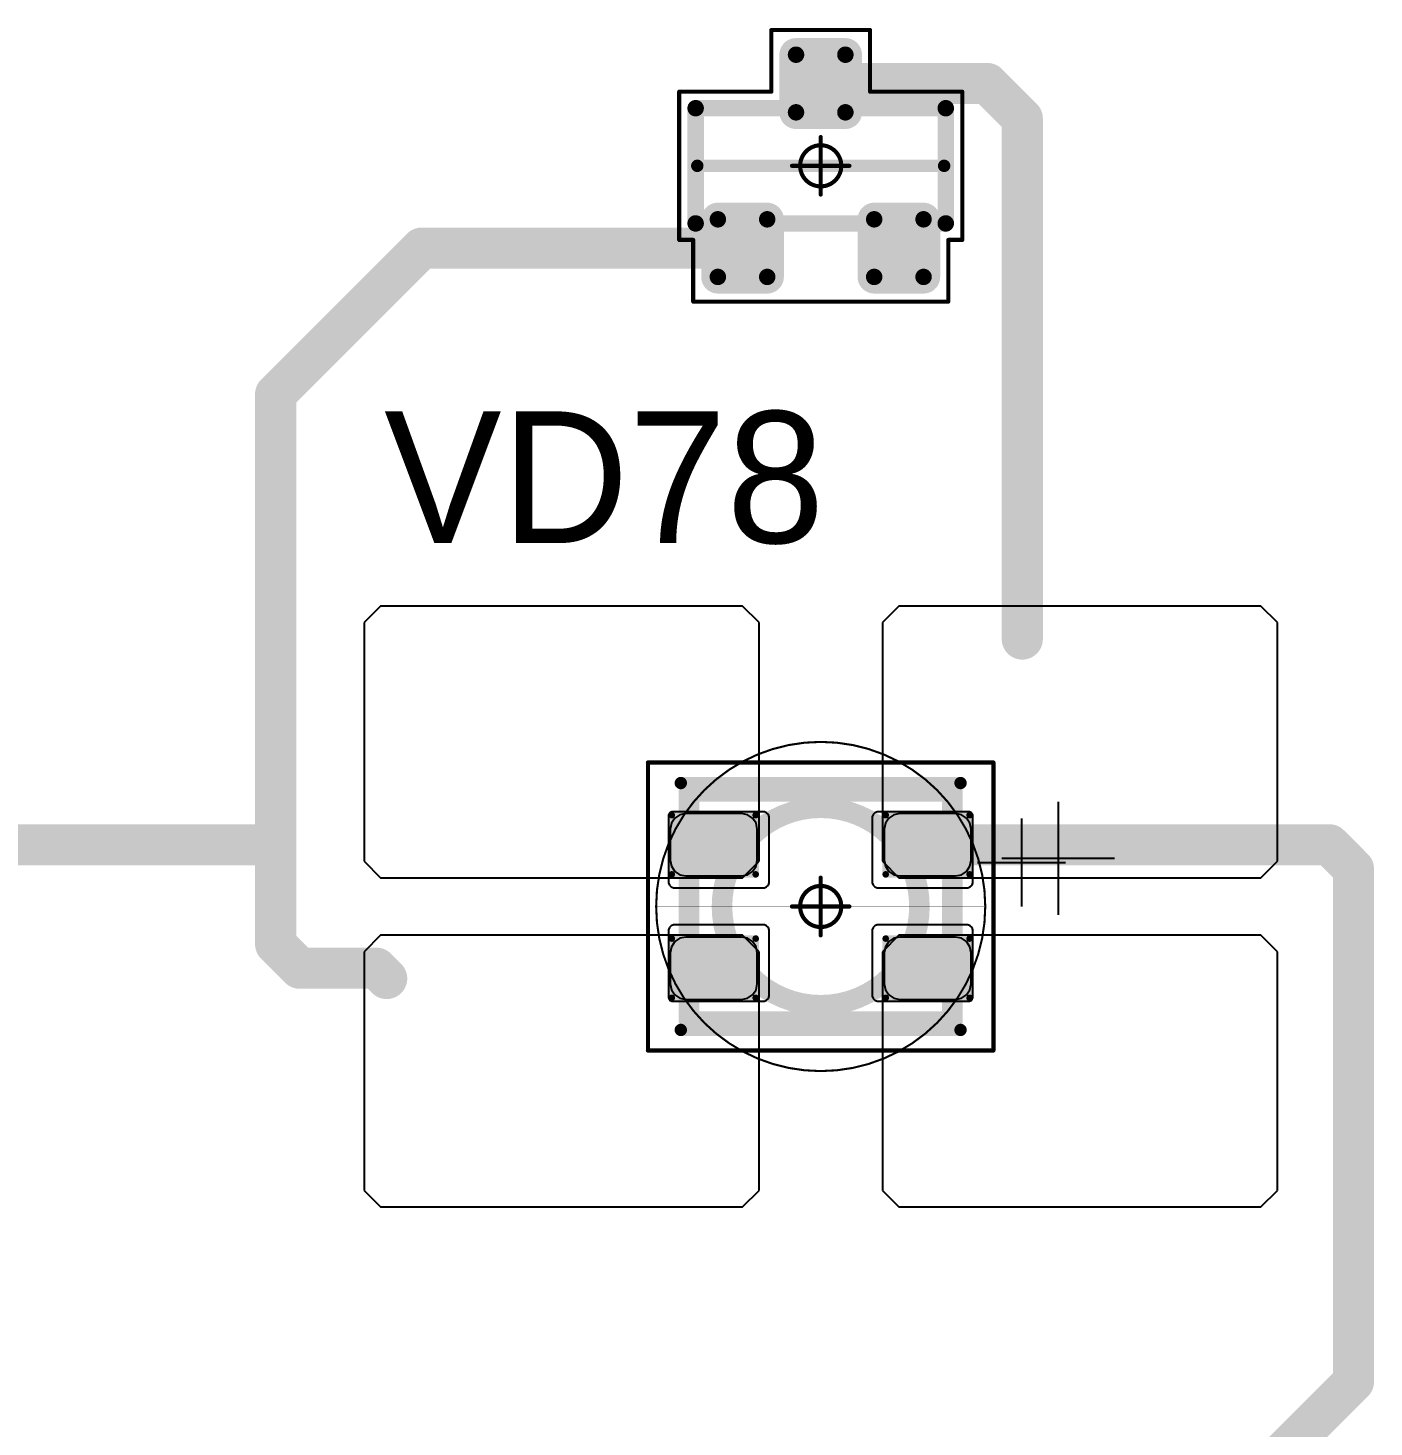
# Model space of a CAD drawing. Header units: millimetres. Extents: x 0 to 400, y 0 to 514.
# Drawn here: x 270.37 to 286.72, y 346.17 to 363.17 of the extents above; entities that cross this region are included whole.
import ezdxf

# ---------------------------------------------------------------- set-up
doc = ezdxf.new("R2010")
doc.units = ezdxf.units.MM
for name, color, linetype in [('Mechanical13', 56, 'Continuous'), ('Mechanical15', 56, 'Continuous'), ('Mechanical2', 216, 'Continuous'), ('TopLayer', 1, 'Continuous'), ('TopOverlay', 2, 'Continuous'), ('TopPaste', 8, 'Continuous'), ('TopSolder', 216, 'Continuous')]:
    doc.layers.add(name, color=color, linetype=linetype)

# ---------------------------------------------------------------- blocks, each defined once
blk = doc.blocks.new('SOT23_104')
at = {"layer": 'Mechanical13', "const_width": 0.2}
for points in [[(-0.7, 1.52), (0.7, 1.52)], [(-0.7, 1.52), (-0.7, -1.52)], [(0.7, 1.52), (0.7, -1.52)], [(-0.7, -1.52), (0.7, -1.52)]]:
    blk.add_lwpolyline(points, dxfattribs=at)
at = {"layer": 'Mechanical13', "const_width": 0.1}
for points in [[(-0.75, 1.52, 1), (-0.65, 1.52, 1)], [(-0.75, 1.52, 1), (-0.65, 1.52, 1)], [(0.65, 1.52, 1), (0.75, 1.52, 1)], [(0.65, 1.52, 1), (0.75, 1.52, 1)], [(-0.75, -1.52, 1), (-0.65, -1.52, 1)], [(-0.75, -1.52, 1), (-0.65, -1.52, 1)], [(0.65, -1.52, 1), (0.75, -1.52, 1)], [(0.65, -1.52, 1), (0.75, -1.52, 1)]]:
    blk.add_lwpolyline(points, format="xyb", close=True, dxfattribs=at)
at = {"layer": 'Mechanical15', "const_width": 0.05}
for points in [[(-0.9, 1.72), (-0.9, 1.55)], [(-0.9, 1.72), (0.9, 1.72)], [(0.9, 1.72), (0.9, 0.6)], [(-1.65, 1.55), (-1.65, -1.55)], [(-1.65, 1.55), (-0.9, 1.55)], [(0.9, 0.6), (1.65, 0.6)], [(1.65, 0.6), (1.65, -0.6)], [(0, 0.35), (0, -0.35)], [(-0.35, 0), (0.35, 0)], [(0.9, -0.6), (1.65, -0.6)], [(0.9, -0.6), (0.9, -1.72)], [(-1.65, -1.55), (-0.9, -1.55)], [(-0.9, -1.55), (-0.9, -1.72)], [(-0.9, -1.72), (0.9, -1.72)]]:
    blk.add_lwpolyline(points, dxfattribs=at)
at = {"layer": 'Mechanical15'}
for points, const_width in [([(-0.913, 1.72, 1), (-0.888, 1.72, 1)], 0.025), ([(-0.913, 1.72, 1), (-0.888, 1.72, 1)], 0.025), ([(0.888, 1.72, 1), (0.913, 1.72, 1)], 0.025), ([(0.888, 1.72, 1), (0.913, 1.72, 1)], 0.025), ([(-1.662, 1.55, 1), (-1.637, 1.55, 1)], 0.025), ([(-1.662, 1.55, 1), (-1.637, 1.55, 1)], 0.025), ([(-0.913, 1.55, 1), (-0.888, 1.55, 1)], 0.025), ([(-0.913, 1.55, 1), (-0.888, 1.55, 1)], 0.025), ([(0.888, 0.6, 1), (0.913, 0.6, 1)], 0.025), ([(0.888, 0.6, 1), (0.913, 0.6, 1)], 0.025), ([(1.637, 0.6, 1), (1.662, 0.6, 1)], 0.025), ([(1.637, 0.6, 1), (1.662, 0.6, 1)], 0.025), ([(-0.012, 0.35, 1), (0.012, 0.35, 1)], 0.025), ([(0.25, 0, 1), (-0.25, 0, 1)], 0.05), ([(-0.362, 0, 1), (-0.337, 0, 1)], 0.025), ([(-0.262, 0, 1), (-0.238, 0, 1)], 0.025), ([(0.238, 0, 1), (0.262, 0, 1)], 0.025), ([(0.337, 0, 1), (0.362, 0, 1)], 0.025), ([(-0.012, -0.35, 1), (0.012, -0.35, 1)], 0.025), ([(0.888, -0.6, 1), (0.913, -0.6, 1)], 0.025), ([(0.888, -0.6, 1), (0.913, -0.6, 1)], 0.025), ([(1.637, -0.6, 1), (1.662, -0.6, 1)], 0.025), ([(1.637, -0.6, 1), (1.662, -0.6, 1)], 0.025), ([(-1.662, -1.55, 1), (-1.637, -1.55, 1)], 0.025), ([(-1.662, -1.55, 1), (-1.637, -1.55, 1)], 0.025), ([(-0.913, -1.55, 1), (-0.888, -1.55, 1)], 0.025), ([(-0.913, -1.55, 1), (-0.888, -1.55, 1)], 0.025), ([(-0.913, -1.72, 1), (-0.888, -1.72, 1)], 0.025), ([(-0.913, -1.72, 1), (-0.888, -1.72, 1)], 0.025), ([(0.888, -1.72, 1), (0.913, -1.72, 1)], 0.025), ([(0.888, -1.72, 1), (0.913, -1.72, 1)], 0.025)]:
    blk.add_lwpolyline(points, format="xyb", close=True, dxfattribs=dict(at, const_width=const_width))
at = {"layer": 'TopLayer', "const_width": 0.1}
for points in [[(-1.4, 1.25, 1), (-1.3, 1.25, 1)], [(-0.7, 1.25, 1), (-0.6, 1.25, 1)], [(-1.4, 0.65, 1), (-1.3, 0.65, 1)], [(-0.7, 0.65, 1), (-0.6, 0.65, 1)], [(0.6, 0.3, 1), (0.7, 0.3, 1)], [(1.3, 0.3, 1), (1.4, 0.3, 1)], [(0.6, -0.3, 1), (0.7, -0.3, 1)], [(1.3, -0.3, 1), (1.4, -0.3, 1)], [(-1.4, -0.65, 1), (-1.3, -0.65, 1)], [(-0.7, -0.65, 1), (-0.6, -0.65, 1)], [(-1.4, -1.25, 1), (-1.3, -1.25, 1)], [(-0.7, -1.25, 1), (-0.6, -1.25, 1)]]:
    blk.add_lwpolyline(points, format="xyb", close=True, dxfattribs=at)
at = {"layer": 'TopLayer'}
for points in [[(-1.45, 1.25), (-1.45, 0.65), (-0.55, 1.25), (-0.55, 0.65)], [(-1.35, 1.35), (-1.35, 0.55), (-0.65, 1.35), (-0.65, 0.55)], [(0.65, 0.4), (0.65, -0.4), (1.35, 0.4), (1.35, -0.4)], [(0.55, 0.3), (0.55, -0.3), (1.45, 0.3), (1.45, -0.3)], [(-1.45, -0.65), (-1.45, -1.25), (-0.55, -0.65), (-0.55, -1.25)], [(-1.35, -0.55), (-1.35, -1.35), (-0.65, -0.55), (-0.65, -1.35)]]:
    blk.add_solid(points, dxfattribs=at)
at = {"layer": 'TopOverlay', "const_width": 0.15}
blk.add_lwpolyline([(0, 1.5), (0, -1.5)], dxfattribs=at)
at = {"layer": 'TopOverlay', "const_width": 0.075}
for points in [[(-0.038, 1.5, 1), (0.038, 1.5, 1)], [(-0.038, -1.5, 1), (0.038, -1.5, 1)]]:
    blk.add_lwpolyline(points, format="xyb", close=True, dxfattribs=at)
at = {"layer": 'TopPaste', "const_width": 0.075}
for points in [[(-1.387, 1.25, 1), (-1.313, 1.25, 1)], [(-0.687, 1.25, 1), (-0.613, 1.25, 1)], [(-1.387, 0.65, 1), (-1.313, 0.65, 1)], [(-0.687, 0.65, 1), (-0.613, 0.65, 1)], [(0.613, 0.3, 1), (0.687, 0.3, 1)], [(1.313, 0.3, 1), (1.387, 0.3, 1)], [(0.613, -0.3, 1), (0.687, -0.3, 1)], [(1.313, -0.3, 1), (1.387, -0.3, 1)], [(-1.387, -0.65, 1), (-1.313, -0.65, 1)], [(-0.687, -0.65, 1), (-0.613, -0.65, 1)], [(-1.387, -1.25, 1), (-1.313, -1.25, 1)], [(-0.687, -1.25, 1), (-0.613, -1.25, 1)]]:
    blk.add_lwpolyline(points, format="xyb", close=True, dxfattribs=at)
at = {"layer": 'TopPaste'}
for points in [[(-1.425, 1.25), (-1.425, 0.65), (-0.575, 1.25), (-0.575, 0.65)], [(-1.35, 1.325), (-1.35, 0.575), (-0.65, 1.325), (-0.65, 0.575)], [(0.65, 0.375), (0.65, -0.375), (1.35, 0.375), (1.35, -0.375)], [(0.575, 0.3), (0.575, -0.3), (1.425, 0.3), (1.425, -0.3)], [(-1.425, -0.65), (-1.425, -1.25), (-0.575, -0.65), (-0.575, -1.25)], [(-1.35, -0.575), (-1.35, -1.325), (-0.65, -0.575), (-0.65, -1.325)]]:
    blk.add_solid(points, dxfattribs=at)
at = {"layer": 'TopSolder', "const_width": 0.202}
for points in [[(-1.451, 1.25, 1), (-1.249, 1.25, 1)], [(-0.751, 1.25, 1), (-0.549, 1.25, 1)], [(-1.451, 0.65, 1), (-1.249, 0.65, 1)], [(-0.751, 0.65, 1), (-0.549, 0.65, 1)], [(0.549, 0.3, 1), (0.751, 0.3, 1)], [(1.249, 0.3, 1), (1.451, 0.3, 1)], [(0.549, -0.3, 1), (0.751, -0.3, 1)], [(1.249, -0.3, 1), (1.451, -0.3, 1)], [(-1.451, -0.65, 1), (-1.249, -0.65, 1)], [(-0.751, -0.65, 1), (-0.549, -0.65, 1)], [(-1.451, -1.25, 1), (-1.249, -1.25, 1)], [(-0.751, -1.25, 1), (-0.549, -1.25, 1)]]:
    blk.add_lwpolyline(points, format="xyb", close=True, dxfattribs=at)
at = {"layer": 'TopSolder'}
for points in [[(-1.35, 1.452), (-1.35, 0.448), (-0.65, 1.452), (-0.65, 0.448)], [(-1.552, 1.25), (-1.552, 0.65), (-0.448, 1.25), (-0.448, 0.65)], [(0.65, 0.502), (0.65, -0.502), (1.35, 0.502), (1.35, -0.502)], [(0.448, 0.3), (0.448, -0.3), (1.552, 0.3), (1.552, -0.3)], [(-1.35, -0.448), (-1.35, -1.452), (-0.65, -0.448), (-0.65, -1.452)], [(-1.552, -0.65), (-1.552, -1.25), (-0.448, -0.65), (-0.448, -1.25)]]:
    blk.add_solid(points, dxfattribs=at)
blk = doc.blocks.new('E65F_277')
at = {"layer": 'Mechanical13'}
for p, q in [((2.441, 1.071), (2.441, 0)), ((1.905, 0.536), (2.976, 0.536))]:
    blk.add_line(p, q, dxfattribs=at)
at = {"layer": 'Mechanical13', "const_width": 0.25}
for points in [[(-1.6, -1.4), (-1.6, 1.4)], [(-1.6, 1.4), (1.6, 1.4)], [(1.6, -1.4), (1.6, 1.4)], [(-1.6, -1.4), (1.6, -1.4)]]:
    blk.add_lwpolyline(points, dxfattribs=at)
at = {"layer": 'Mechanical13'}
for points, const_width in [([(-1.663, 1.4, 1), (-1.538, 1.4, 1)], 0.125), ([(-1.663, 1.4, 1), (-1.538, 1.4, 1)], 0.125), ([(1.537, 1.4, 1), (1.662, 1.4, 1)], 0.125), ([(1.537, 1.4, 1), (1.662, 1.4, 1)], 0.125), ([(1.2, 0, 1), (-1.2, 0, 1)], 0.25), ([(-1.263, 0, 1), (-1.138, 0, 1)], 0.125), ([(1.137, 0, 1), (1.262, 0, 1)], 0.125), ([(-1.663, -1.4, 1), (-1.538, -1.4, 1)], 0.125), ([(-1.663, -1.4, 1), (-1.538, -1.4, 1)], 0.125), ([(1.537, -1.4, 1), (1.662, -1.4, 1)], 0.125), ([(1.537, -1.4, 1), (1.662, -1.4, 1)], 0.125)]:
    blk.add_lwpolyline(points, format="xyb", close=True, dxfattribs=dict(at, const_width=const_width))
at = {"layer": 'Mechanical15', "const_width": 0.05}
for points in [[(-2.1, 1.75), (2.1, 1.75)], [(-2.1, -1.75), (-2.1, 1.75)], [(2.1, -1.75), (2.1, 1.75)], [(0, -0.35), (0, 0.35)], [(0, -0.35), (0, 0.35)], [(-0.35, 0), (0.35, 0)], [(-0.35, 0), (0.35, 0)], [(-2.1, -1.75), (2.1, -1.75)]]:
    blk.add_lwpolyline(points, dxfattribs=at)
at = {"layer": 'Mechanical15'}
for points, const_width in [([(-2.113, 1.75, 1), (-2.088, 1.75, 1)], 0.025), ([(-2.113, 1.75, 1), (-2.088, 1.75, 1)], 0.025), ([(2.087, 1.75, 1), (2.112, 1.75, 1)], 0.025), ([(2.087, 1.75, 1), (2.112, 1.75, 1)], 0.025), ([(-0.013, 0.35, 1), (0.012, 0.35, 1)], 0.025), ([(-0.013, 0.35, 1), (0.012, 0.35, 1)], 0.025), ([(0.25, 0, 1), (-0.25, 0, 1)], 0.05), ([(0.25, 0, 1), (-0.25, 0, 1)], 0.05), ([(-0.363, 0, 1), (-0.338, 0, 1)], 0.025), ([(-0.363, 0, 1), (-0.338, 0, 1)], 0.025), ([(-0.263, 0, 1), (-0.238, 0, 1)], 0.025), ([(-0.263, 0, 1), (-0.238, 0, 1)], 0.025), ([(0.237, 0, 1), (0.262, 0, 1)], 0.025), ([(0.237, 0, 1), (0.262, 0, 1)], 0.025), ([(0.337, 0, 1), (0.362, 0, 1)], 0.025), ([(0.337, 0, 1), (0.362, 0, 1)], 0.025), ([(-0.013, -0.35, 1), (0.012, -0.35, 1)], 0.025), ([(-0.013, -0.35, 1), (0.012, -0.35, 1)], 0.025), ([(-2.113, -1.75, 1), (-2.088, -1.75, 1)], 0.025), ([(-2.113, -1.75, 1), (-2.088, -1.75, 1)], 0.025), ([(2.087, -1.75, 1), (2.112, -1.75, 1)], 0.025), ([(2.087, -1.75, 1), (2.112, -1.75, 1)], 0.025)]:
    blk.add_lwpolyline(points, format="xyb", close=True, dxfattribs=dict(at, const_width=const_width))
at = {"layer": 'TopLayer'}
for p, q in [((-5.35, 3.65), (-5.55, 3.45)), ((-0.95, 3.65), (-5.35, 3.65)), ((-5.35, 3.65), (-5.35, 3.65)), ((-0.75, 3.45), (-0.95, 3.65)), ((0.95, 3.65), (0.75, 3.45)), ((5.35, 3.65), (0.95, 3.65)), ((0.95, 3.65), (0.95, 3.65)), ((5.55, 3.45), (5.35, 3.65)), ((-5.55, 3.45), (-5.55, 3.45)), ((-5.55, 3.45), (-5.55, 0.55)), ((-0.75, 0.55), (-0.75, 3.45)), ((0.75, 3.45), (0.75, 3.45)), ((0.75, 3.45), (0.75, 0.55)), ((5.55, 0.55), (5.55, 3.45)), ((-5.55, 0.55), (-5.35, 0.35)), ((-0.95, 0.35), (-0.75, 0.55)), ((0.75, 0.55), (0.95, 0.35)), ((5.35, 0.35), (5.55, 0.55)), ((-5.35, 0.35), (-0.95, 0.35)), ((0.95, 0.35), (5.35, 0.35)), ((-5.35, -0.35), (-5.55, -0.55)), ((-0.95, -0.35), (-5.35, -0.35)), ((-5.35, -0.35), (-5.35, -0.35)), ((-0.75, -0.55), (-0.95, -0.35)), ((0.95, -0.35), (0.75, -0.55)), ((5.35, -0.35), (0.95, -0.35)), ((0.95, -0.35), (0.95, -0.35)), ((5.55, -0.55), (5.35, -0.35)), ((-5.55, -0.55), (-5.55, -0.55)), ((-5.55, -0.55), (-5.55, -3.45)), ((-0.75, -3.45), (-0.75, -0.55)), ((0.75, -0.55), (0.75, -0.55)), ((0.75, -0.55), (0.75, -3.45)), ((5.55, -3.45), (5.55, -0.55)), ((-5.55, -3.45), (-5.35, -3.65)), ((-0.95, -3.65), (-0.75, -3.45)), ((0.75, -3.45), (0.95, -3.65)), ((5.35, -3.65), (5.55, -3.45)), ((-5.35, -3.65), (-0.95, -3.65)), ((0.95, -3.65), (5.35, -3.65))]:
    blk.add_line(p, q, dxfattribs=at)
at = {"layer": 'TopLayer', "const_width": 0.04}
for points in [[(-1.83, 1.11, 1), (-1.79, 1.11, 1)], [(-0.81, 1.11, 1), (-0.77, 1.11, 1)], [(0.77, 1.11, 1), (0.81, 1.11, 1)], [(1.79, 1.11, 1), (1.83, 1.11, 1)], [(-1.83, 0.39, 1), (-1.79, 0.39, 1)], [(-0.81, 0.39, 1), (-0.77, 0.39, 1)], [(0.77, 0.39, 1), (0.81, 0.39, 1)], [(1.79, 0.39, 1), (1.83, 0.39, 1)], [(-1.83, -0.39, 1), (-1.79, -0.39, 1)], [(-0.81, -0.39, 1), (-0.77, -0.39, 1)], [(0.77, -0.39, 1), (0.81, -0.39, 1)], [(1.79, -0.39, 1), (1.83, -0.39, 1)], [(-1.83, -1.11, 1), (-1.79, -1.11, 1)], [(-0.81, -1.11, 1), (-0.77, -1.11, 1)], [(0.77, -1.11, 1), (0.81, -1.11, 1)], [(1.79, -1.11, 1), (1.83, -1.11, 1)]]:
    blk.add_lwpolyline(points, format="xyb", close=True, dxfattribs=at)
at = {"layer": 'TopLayer'}
for points in [[(-1.85, 1.11), (-1.85, 0.39), (-0.75, 1.11), (-0.75, 0.39)], [(-1.81, 1.15), (-1.81, 0.35), (-0.79, 1.15), (-0.79, 0.35)], [(0.75, 1.11), (0.75, 0.39), (1.85, 1.11), (1.85, 0.39)], [(0.79, 1.15), (0.79, 0.35), (1.81, 1.15), (1.81, 0.35)], [(-1.85, -0.39), (-1.85, -1.11), (-0.75, -0.39), (-0.75, -1.11)], [(-1.81, -0.35), (-1.81, -1.15), (-0.79, -0.35), (-0.79, -1.15)], [(0.75, -0.39), (0.75, -1.11), (1.85, -0.39), (1.85, -1.11)], [(0.79, -0.35), (0.79, -1.15), (1.81, -0.35), (1.81, -1.15)]]:
    blk.add_solid(points, dxfattribs=at)
at = {"layer": 'TopOverlay'}
for p, q in [((2.886, 1.271), (2.886, -0.1)), ((2.2, 0.586), (3.571, 0.586))]:
    blk.add_line(p, q, dxfattribs=at)
at = {"layer": 'TopOverlay', "const_width": 0.15}
for points in [[(-1.7, 1.5), (1.7, 1.5)], [(-1.7, -1.5), (1.7, -1.5)]]:
    blk.add_lwpolyline(points, dxfattribs=at)
at = {"layer": 'TopOverlay', "const_width": 0.075}
for points in [[(-1.738, 1.5, 1), (-1.663, 1.5, 1)], [(1.662, 1.5, 1), (1.737, 1.5, 1)], [(-1.738, -1.5, 1), (-1.663, -1.5, 1)], [(1.662, -1.5, 1), (1.737, -1.5, 1)]]:
    blk.add_lwpolyline(points, format="xyb", close=True, dxfattribs=at)
at = {"layer": 'TopPaste'}
for p, q in [((-1.773, 1.073), (-1.814, 1.011)), ((-1.711, 1.114), (-1.773, 1.073)), ((-1.638, 1.129), (-1.711, 1.114)), ((-0.963, 1.129), (-1.638, 1.129)), ((-0.889, 1.114), (-0.963, 1.129)), ((-0.827, 1.073), (-0.889, 1.114)), ((-0.786, 1.011), (-0.827, 1.073)), ((0.827, 1.073), (0.786, 1.011)), ((0.889, 1.114), (0.827, 1.073)), ((0.962, 1.129), (0.889, 1.114)), ((1.637, 1.129), (0.962, 1.129)), ((1.711, 1.114), (1.637, 1.129)), ((1.773, 1.073), (1.711, 1.114)), ((1.814, 1.011), (1.773, 1.073)), ((-1.814, 1.011), (-1.829, 0.938)), ((-1.829, 0.938), (-1.829, 0.563)), ((-0.771, 0.938), (-0.786, 1.011)), ((-0.771, 0.563), (-0.771, 0.938)), ((0.786, 1.011), (0.771, 0.938)), ((0.771, 0.938), (0.771, 0.563)), ((1.829, 0.938), (1.814, 1.011)), ((1.829, 0.563), (1.829, 0.938)), ((-1.829, 0.563), (-1.814, 0.489)), ((-0.786, 0.489), (-0.771, 0.563)), ((0.771, 0.563), (0.786, 0.489)), ((1.814, 0.489), (1.829, 0.563)), ((-1.814, 0.489), (-1.773, 0.427)), ((-1.773, 0.427), (-1.711, 0.386)), ((-1.711, 0.386), (-1.638, 0.371)), ((-1.638, 0.371), (-0.963, 0.371)), ((-0.963, 0.371), (-0.889, 0.386)), ((-0.889, 0.386), (-0.827, 0.427)), ((-0.827, 0.427), (-0.786, 0.489)), ((0.786, 0.489), (0.827, 0.427)), ((0.827, 0.427), (0.889, 0.386)), ((0.889, 0.386), (0.962, 0.371)), ((0.962, 0.371), (1.637, 0.371)), ((1.637, 0.371), (1.711, 0.386)), ((1.711, 0.386), (1.773, 0.427)), ((1.773, 0.427), (1.814, 0.489)), ((-1.814, -0.489), (-1.829, -0.563)), ((-1.773, -0.427), (-1.814, -0.489)), ((-1.711, -0.386), (-1.773, -0.427)), ((-1.638, -0.371), (-1.711, -0.386)), ((-0.963, -0.371), (-1.638, -0.371)), ((-0.889, -0.386), (-0.963, -0.371)), ((-0.827, -0.427), (-0.889, -0.386)), ((-0.786, -0.489), (-0.827, -0.427)), ((-0.771, -0.563), (-0.786, -0.489)), ((0.786, -0.489), (0.771, -0.563)), ((0.827, -0.427), (0.786, -0.489)), ((0.889, -0.386), (0.827, -0.427)), ((0.962, -0.371), (0.889, -0.386)), ((1.637, -0.371), (0.962, -0.371)), ((1.711, -0.386), (1.637, -0.371)), ((1.773, -0.427), (1.711, -0.386)), ((1.814, -0.489), (1.773, -0.427)), ((1.829, -0.563), (1.814, -0.489)), ((-1.829, -0.563), (-1.829, -0.938)), ((-0.771, -0.938), (-0.771, -0.563)), ((0.771, -0.563), (0.771, -0.938)), ((1.829, -0.938), (1.829, -0.563)), ((-1.829, -0.938), (-1.814, -1.011)), ((-1.814, -1.011), (-1.773, -1.073)), ((-0.827, -1.073), (-0.786, -1.011)), ((-0.786, -1.011), (-0.771, -0.938)), ((0.771, -0.938), (0.786, -1.011)), ((0.786, -1.011), (0.827, -1.073)), ((1.773, -1.073), (1.814, -1.011)), ((1.814, -1.011), (1.829, -0.938)), ((-1.773, -1.073), (-1.711, -1.114)), ((-1.711, -1.114), (-1.638, -1.129)), ((-1.638, -1.129), (-0.963, -1.129)), ((-0.963, -1.129), (-0.889, -1.114)), ((-0.889, -1.114), (-0.827, -1.073)), ((0.827, -1.073), (0.889, -1.114)), ((0.889, -1.114), (0.962, -1.129)), ((0.962, -1.129), (1.637, -1.129)), ((1.637, -1.129), (1.711, -1.114)), ((1.711, -1.114), (1.773, -1.073))]:
    blk.add_line(p, q, dxfattribs=at)
at = {"layer": 'TopSolder'}
for p, q in [((-1.842, 1.129), (-1.85, 1.111)), ((-1.85, 1.111), (-1.85, 1.101)), ((-1.85, 1.101), (-1.85, 1.101)), ((-1.85, 1.101), (-1.85, 0.301)), ((-1.828, 1.143), (-1.842, 1.129)), ((-1.81, 1.151), (-1.828, 1.143)), ((-1.8, 1.151), (-1.81, 1.151)), ((-0.7, 1.151), (-1.8, 1.151)), ((-0.685, 1.151), (-0.7, 1.151)), ((-0.7, 1.151), (-0.7, 1.151)), ((-0.658, 1.139), (-0.685, 1.151)), ((-0.636, 1.118), (-0.658, 1.139)), ((-0.625, 1.09), (-0.636, 1.118)), ((-0.625, 1.076), (-0.625, 1.09)), ((-0.625, 0.301), (-0.625, 1.076)), ((0.636, 1.118), (0.625, 1.09)), ((0.625, 1.09), (0.625, 1.076)), ((0.625, 1.076), (0.625, 1.076)), ((0.625, 1.076), (0.625, 0.301)), ((0.657, 1.139), (0.636, 1.118)), ((0.685, 1.151), (0.657, 1.139)), ((0.7, 1.151), (0.685, 1.151)), ((1.8, 1.151), (0.7, 1.151)), ((1.81, 1.151), (1.8, 1.151)), ((1.8, 1.151), (1.8, 1.151)), ((1.828, 1.143), (1.81, 1.151)), ((1.842, 1.129), (1.828, 1.143)), ((1.85, 1.111), (1.842, 1.129)), ((1.85, 1.101), (1.85, 1.111)), ((1.85, 0.301), (1.85, 1.101)), ((-1.85, 0.301), (-1.85, 0.286)), ((-1.85, 0.286), (-1.839, 0.258)), ((-1.839, 0.258), (-1.818, 0.237)), ((-1.818, 0.237), (-1.79, 0.226)), ((-1.79, 0.226), (-1.775, 0.226)), ((-1.775, 0.226), (-1.775, 0.226)), ((-1.775, 0.226), (-0.7, 0.226)), ((-0.7, 0.226), (-0.685, 0.226)), ((-0.685, 0.226), (-0.658, 0.237)), ((-0.658, 0.237), (-0.636, 0.258)), ((-0.636, 0.258), (-0.625, 0.286)), ((-0.625, 0.286), (-0.625, 0.301)), ((-0.625, 0.301), (-0.625, 0.301)), ((0.625, 0.301), (0.625, 0.286)), ((0.625, 0.286), (0.636, 0.258)), ((0.636, 0.258), (0.657, 0.237)), ((0.657, 0.237), (0.685, 0.226)), ((0.685, 0.226), (0.7, 0.226)), ((0.7, 0.226), (0.7, 0.226)), ((0.7, 0.226), (1.775, 0.226)), ((1.775, 0.226), (1.79, 0.226)), ((1.79, 0.226), (1.817, 0.237)), ((1.817, 0.237), (1.839, 0.258)), ((1.839, 0.258), (1.85, 0.286)), ((1.85, 0.286), (1.85, 0.301)), ((1.85, 0.301), (1.85, 0.301)), ((-1.839, -0.257), (-1.85, -0.285)), ((-1.85, -0.285), (-1.85, -0.299)), ((-1.85, -0.299), (-1.85, -0.299)), ((-1.85, -0.299), (-1.85, -1.099)), ((-1.818, -0.236), (-1.839, -0.257)), ((-1.79, -0.224), (-1.818, -0.236)), ((-1.775, -0.224), (-1.79, -0.224)), ((-0.7, -0.224), (-1.775, -0.224)), ((-0.685, -0.224), (-0.7, -0.224)), ((-0.7, -0.224), (-0.7, -0.224)), ((-0.658, -0.236), (-0.685, -0.224)), ((-0.636, -0.257), (-0.658, -0.236)), ((-0.625, -0.285), (-0.636, -0.257)), ((-0.625, -0.299), (-0.625, -0.285)), ((-0.625, -1.074), (-0.625, -0.299)), ((0.636, -0.257), (0.625, -0.285)), ((0.625, -0.285), (0.625, -0.299)), ((0.625, -0.299), (0.625, -0.299)), ((0.625, -0.299), (0.625, -1.074)), ((0.657, -0.236), (0.636, -0.257)), ((0.685, -0.224), (0.657, -0.236)), ((0.7, -0.224), (0.685, -0.224)), ((1.775, -0.224), (0.7, -0.224)), ((1.79, -0.224), (1.775, -0.224)), ((1.775, -0.224), (1.775, -0.224)), ((1.817, -0.236), (1.79, -0.224)), ((1.839, -0.257), (1.817, -0.236)), ((1.85, -0.285), (1.839, -0.257)), ((1.85, -0.299), (1.85, -0.285)), ((1.85, -1.099), (1.85, -0.299)), ((-1.85, -1.099), (-1.85, -1.109)), ((-1.85, -1.109), (-1.842, -1.128)), ((-1.842, -1.128), (-1.828, -1.142)), ((-1.828, -1.142), (-1.81, -1.149)), ((-1.81, -1.149), (-1.8, -1.149)), ((-1.8, -1.149), (-0.7, -1.149)), ((-1.8, -1.149), (-1.8, -1.149)), ((-0.7, -1.149), (-0.685, -1.149)), ((-0.685, -1.149), (-0.658, -1.138)), ((-0.658, -1.138), (-0.636, -1.117)), ((-0.636, -1.117), (-0.625, -1.089)), ((-0.625, -1.089), (-0.625, -1.074)), ((-0.625, -1.074), (-0.625, -1.074)), ((0.625, -1.074), (0.625, -1.089)), ((0.625, -1.089), (0.636, -1.117)), ((0.636, -1.117), (0.657, -1.138)), ((0.657, -1.138), (0.685, -1.149)), ((0.685, -1.149), (0.7, -1.149)), ((0.7, -1.149), (1.8, -1.149)), ((0.7, -1.149), (0.7, -1.149)), ((1.8, -1.149), (1.81, -1.149)), ((1.81, -1.149), (1.828, -1.142)), ((1.828, -1.142), (1.842, -1.128)), ((1.842, -1.128), (1.85, -1.109)), ((1.85, -1.109), (1.85, -1.099)), ((1.85, -1.099), (1.85, -1.099))]:
    blk.add_line(p, q, dxfattribs=at)

msp = doc.modelspace()

# ---------------------------------------------------------------- linework, layer by layer
at = {"layer": 'Mechanical2'}
for points, const_width in [([(282, 352.5, 1), (278, 352.5, 1)], 0.0254), ([(280, 354.5, 1), (280, 354.5, 1)], 0.0005), ([(277.994, 352.5, 1), (278.006, 352.5, 1)], 0.0127), ([(278, 352.5, 1), (278, 352.5, 1)], 0.0005), ([(281.994, 352.5, 1), (282.006, 352.5, 1)], 0.0127), ([(282, 352.5, 1), (282, 352.5, 1)], 0.0005), ([(280, 350.5, 1), (280, 350.5, 1)], 0.0005)]:
    msp.add_lwpolyline(points, format="xyb", close=True, dxfattribs=dict(at, const_width=const_width))
at = {"layer": 'Mechanical2', "const_width": 0.001}
for points in [[(280, 350.5), (280, 354.5)], [(278, 352.5), (282, 352.5)]]:
    msp.add_lwpolyline(points, dxfattribs=at)
at = {"layer": 'TopLayer', "const_width": 0.5}
for points in [[(280, 362.5), (282.025, 362.5)], [(282.025, 362.5), (282.45, 362.075)], [(282.45, 355.75), (282.45, 362.075)], [(273.375, 358.725), (275.15, 360.5)], [(275.15, 360.5), (279.05, 360.5)], [(273.375, 353.475), (273.375, 358.725)], [(273.375, 352.043), (273.375, 353.475)], [(261.3, 353.25), (273.15, 353.25)], [(281.3, 353.25), (286.182, 353.25)], [(286.182, 353.25), (286.475, 352.957)], [(286.475, 346.725), (286.475, 352.957)], [(273.375, 352.043), (273.668, 351.75)], [(273.668, 351.75), (274.6, 351.75)], [(274.6, 351.75), (274.725, 351.625)], [(283.875, 344.125), (286.475, 346.725)]]:
    msp.add_lwpolyline(points, dxfattribs=at)
at = {"layer": 'TopLayer', "const_width": 0.25}
for points in [[(279.875, 362.5, 1), (280.125, 362.5, 1)], [(281.9, 362.5, 1), (282.15, 362.5, 1)], [(281.9, 362.5, 1), (282.15, 362.5, 1)], [(282.325, 362.075, 1), (282.575, 362.075, 1)], [(282.325, 362.075, 1), (282.575, 362.075, 1)], [(275.025, 360.5, 1), (275.275, 360.5, 1)], [(275.025, 360.5, 1), (275.275, 360.5, 1)], [(278.925, 360.5, 1), (279.175, 360.5, 1)], [(273.25, 358.725, 1), (273.5, 358.725, 1)], [(273.25, 358.725, 1), (273.5, 358.725, 1)], [(282.325, 355.75, 1), (282.575, 355.75, 1)], [(273.25, 353.475, 1), (273.5, 353.475, 1)], [(273.25, 353.475, 1), (273.5, 353.475, 1)], [(273.025, 353.25, 1), (273.275, 353.25, 1)], [(281.175, 353.25, 1), (281.425, 353.25, 1)], [(286.057, 353.25, 1), (286.307, 353.25, 1)], [(286.057, 353.25, 1), (286.307, 353.25, 1)], [(286.35, 352.957, 1), (286.6, 352.957, 1)], [(286.35, 352.957, 1), (286.6, 352.957, 1)], [(273.25, 352.043, 1), (273.5, 352.043, 1)], [(273.25, 352.043, 1), (273.5, 352.043, 1)], [(273.543, 351.75, 1), (273.793, 351.75, 1)], [(273.543, 351.75, 1), (273.793, 351.75, 1)], [(274.475, 351.75, 1), (274.725, 351.75, 1)], [(274.475, 351.75, 1), (274.725, 351.75, 1)], [(274.6, 351.625, 1), (274.85, 351.625, 1)], [(286.35, 346.725, 1), (286.6, 346.725, 1)], [(286.35, 346.725, 1), (286.6, 346.725, 1)]]:
    msp.add_lwpolyline(points, format="xyb", close=True, dxfattribs=at)

# ---------------------------------------------------------------- block references
for name, p, rotation in [('SOT23_104', (280, 361.5), 90), ('E65F_277', (280, 352.5), 360)]:
    msp.add_blockref(name, p, dxfattribs=dict(rotation=rotation))

# ---------------------------------------------------------------- texts
at = {"layer": 'TopOverlay'}
msp.add_text('VD78', height=1.6, dxfattribs=at).set_placement((274.694, 356.917))

doc.saveas('drawing.dxf')
